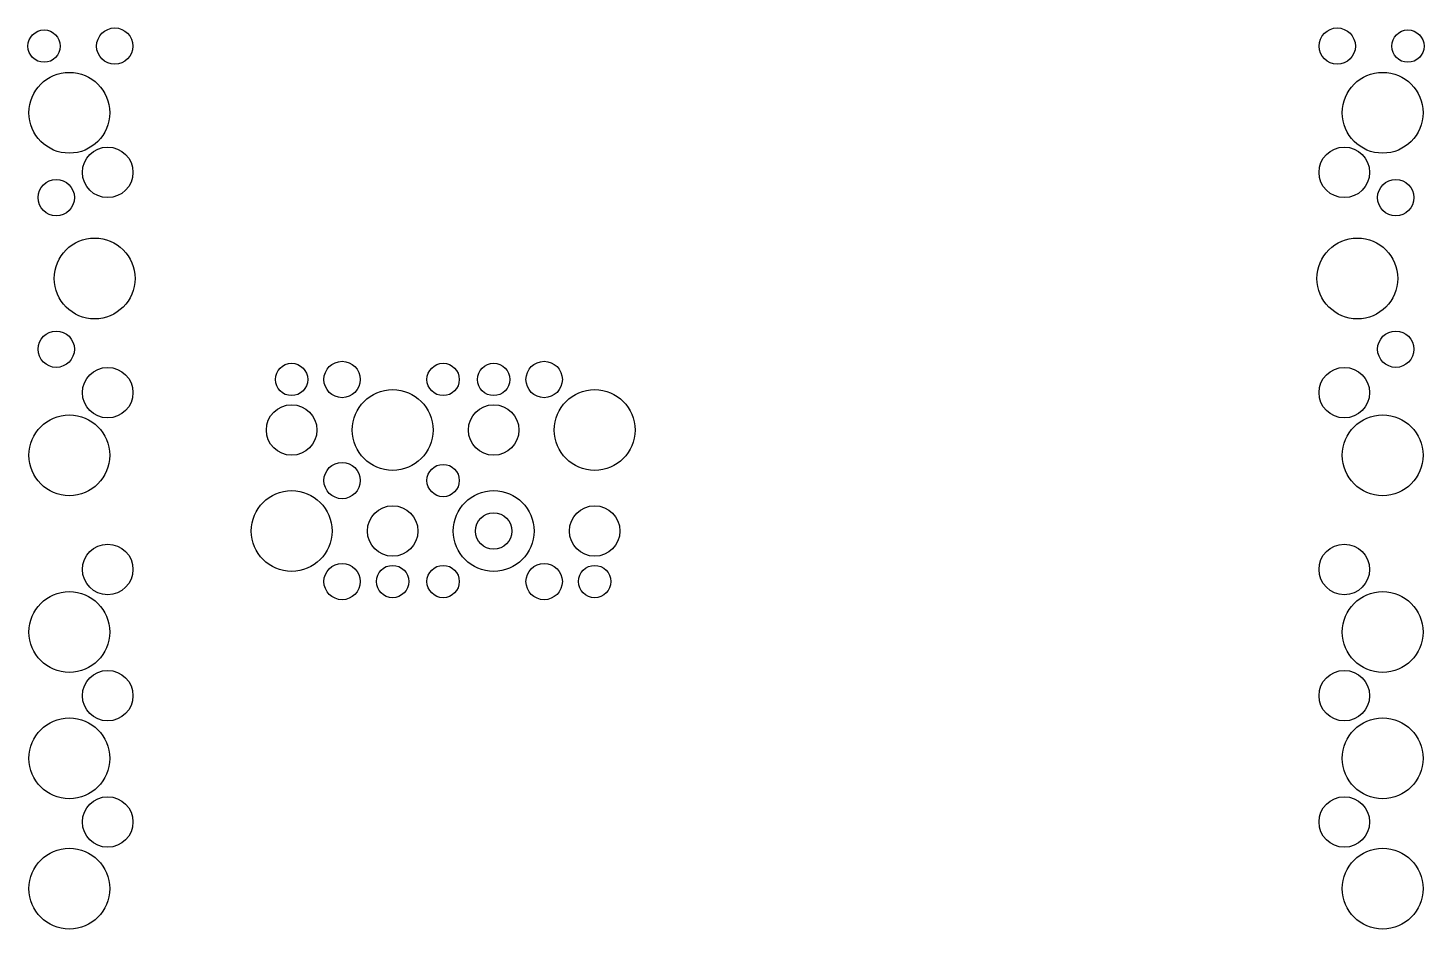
# Model space of a CAD drawing. Extents: x -691 to 691, y -444 to 448.
import ezdxf

# ---------------------------------------------------------------- set-up
doc = ezdxf.new("R2010")
doc.units = 0

msp = doc.modelspace()

# ---------------------------------------------------------------- linework, layer by layer
for centre, radius in [((-675, 430), 16), ((-605, 430), 18), ((605, 430), 18), ((675, 430), 16), ((-650, 364), 40), ((650, 364), 40), ((-612, 305), 25), ((612, 305), 25), ((-663, 280), 18), ((663, 280), 18), ((-625, 200), 40), ((625, 200), 40), ((-663, 130), 18), ((663, 130), 18), ((-612, 87), 25), ((-430, 100), 16), ((-380, 100), 18), ((-280, 100), 16), ((-230, 100), 16), ((-180, 100), 18), ((612, 87), 25), ((-330, 50), 40), ((-130, 50), 40), ((-430, 50), 25), ((-230, 50), 25), ((-650, 25), 40), ((650, 25), 40), ((-380, 0), 18), ((-280, 0), 16), ((-430, -50), 40), ((-230, -50), 40), ((-330, -50), 25), ((-130, -50), 25), ((-230, -50), 18), ((-612, -88), 25), ((612, -88), 25), ((-380, -100), 18), ((-180, -100), 18), ((-330, -100), 16), ((-280, -100), 16), ((-130, -100), 16), ((-650, -150), 40), ((650, -150), 40), ((-612, -213), 25), ((612, -213), 25), ((-650, -275), 40), ((650, -275), 40), ((-612, -338), 25), ((612, -338), 25), ((-650, -404), 40), ((650, -404), 40)]:
    msp.add_circle(centre, radius)

doc.saveas('drawing.dxf')
